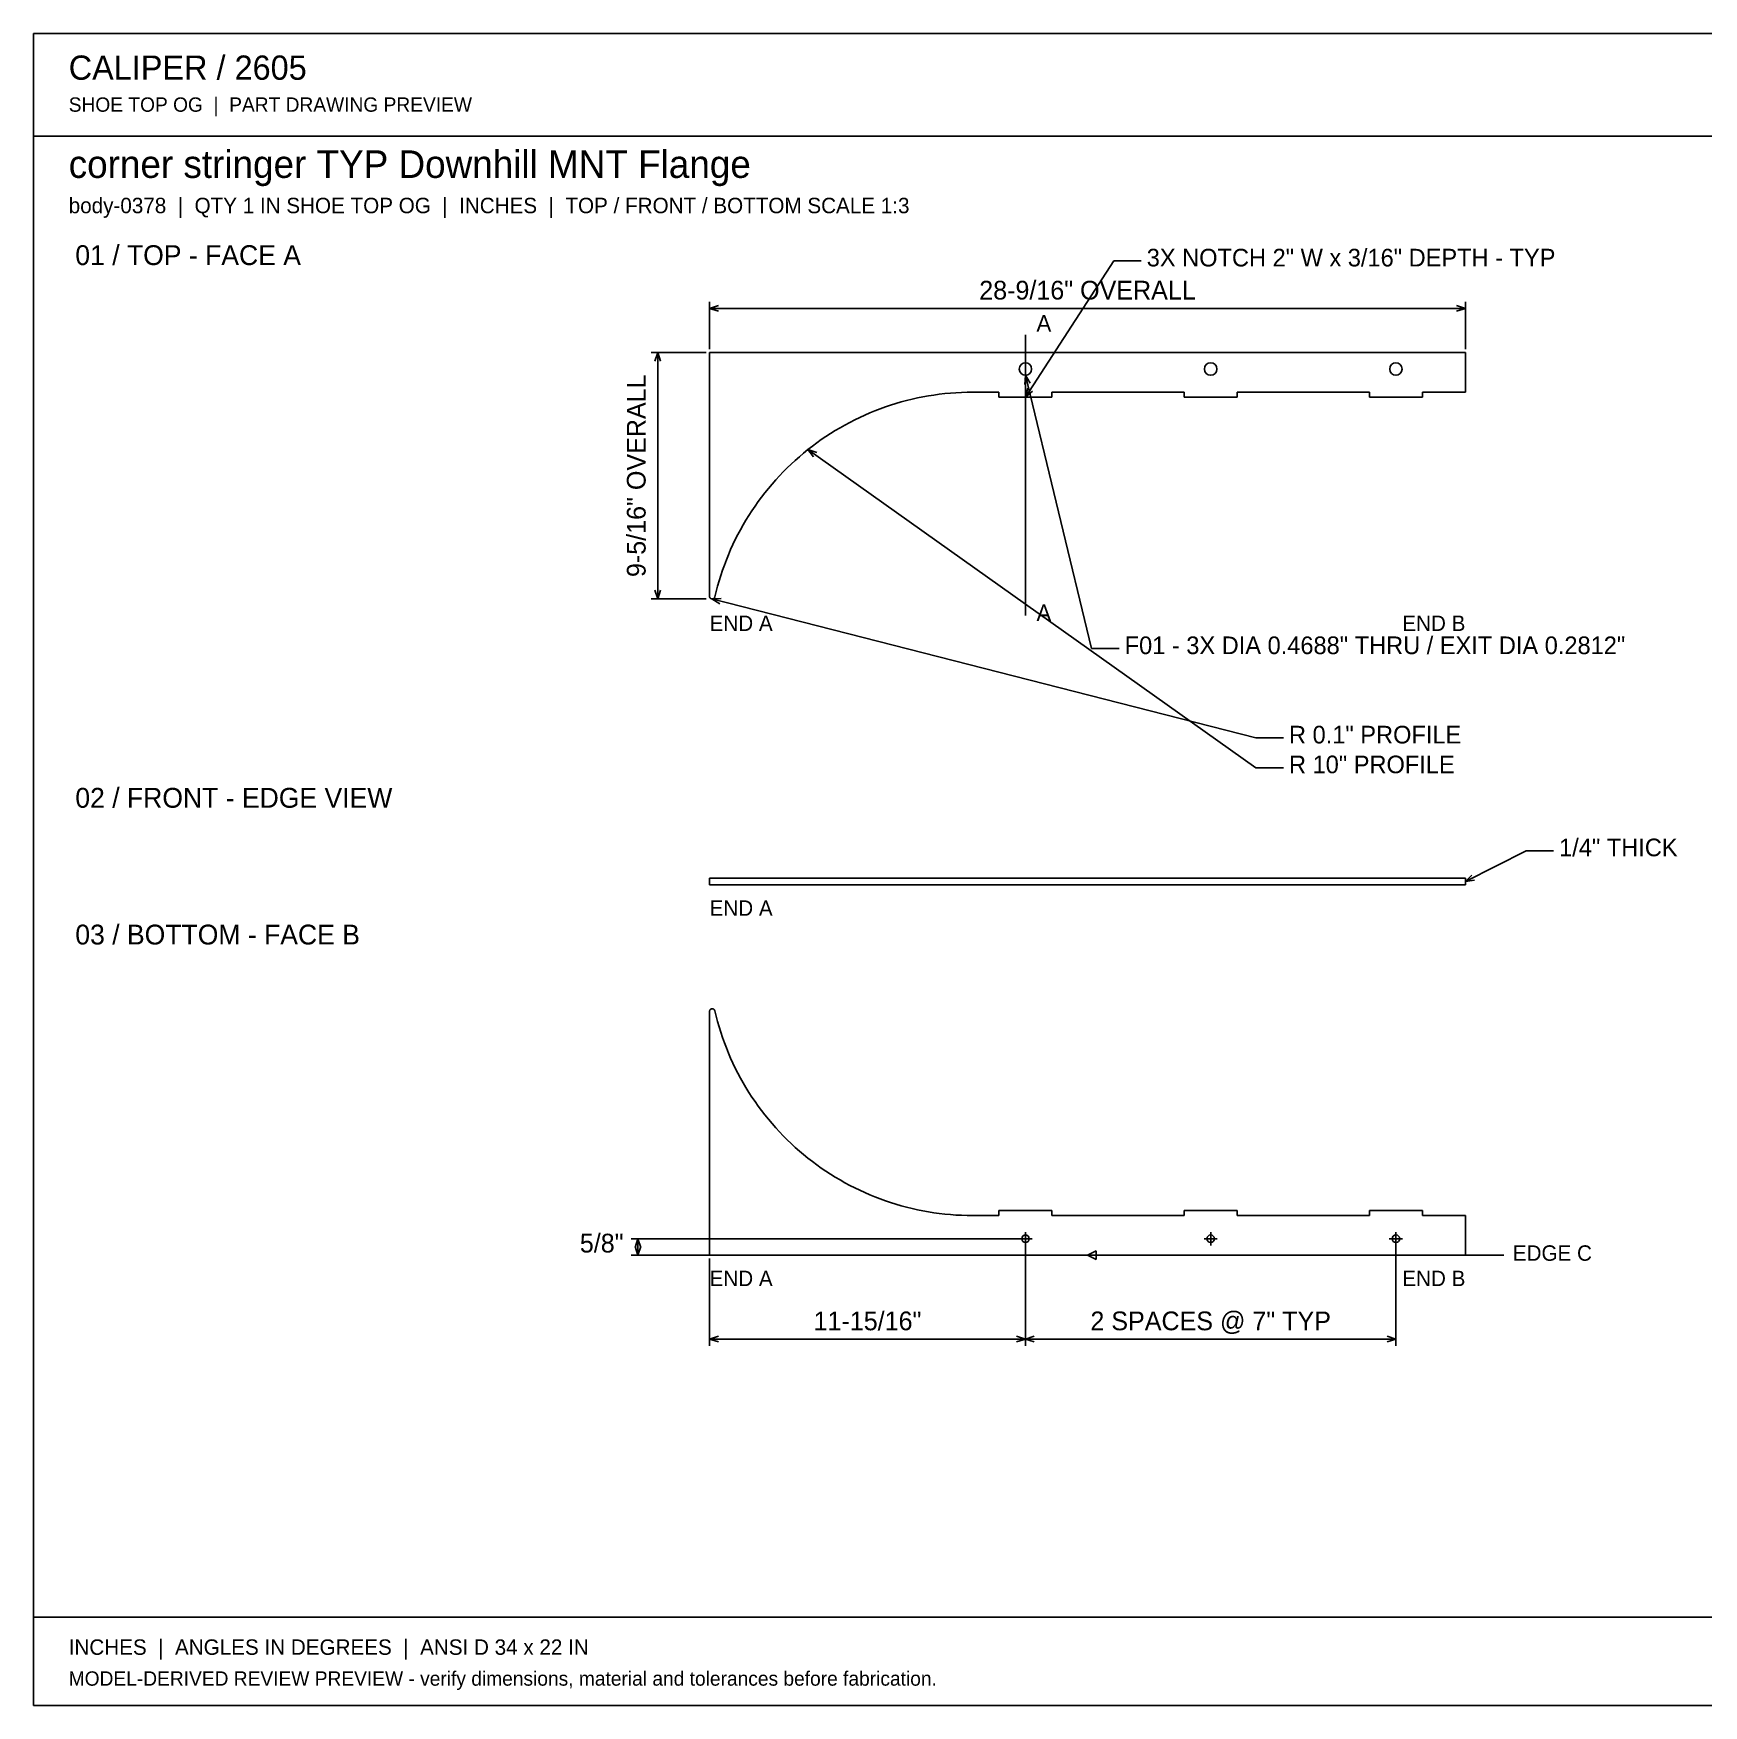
# Model space of a CAD drawing. Header units: inches. Extents: x 1.4 to 100.6, y 1.4 to 64.6.
# Drawn here: x 1.4 to 64.5, y 1.4 to 64.6 of the extents above; entities that cross this region are included whole.
import ezdxf
from ezdxf.enums import TextEntityAlignment as Align

# ---------------------------------------------------------------- set-up
doc = ezdxf.new("R2010")
doc.units = ezdxf.units.IN
doc.header["$MEASUREMENT"] = 0

msp = doc.modelspace()

# ---------------------------------------------------------------- linework, layer by layer
at = {"layer": 'ANNOTATION'}
for p, q in [((38.906, 50.844), (42.24, 55.989)), ((42.24, 55.989), (43.281, 55.989)), ((26.969, 52.656), (26.969, 54.448)), ((55.531, 52.656), (55.531, 54.448)), ((26.969, 54.198), (27.302, 54.302)), ((26.969, 54.198), (55.531, 54.198)), ((27.302, 54.094), (26.969, 54.198)), ((55.198, 54.302), (55.531, 54.198)), ((55.531, 54.198), (55.198, 54.094)), ((38.906, 53.198), (38.906, 42.594)), ((26.844, 52.531), (24.76, 52.531)), ((24.906, 52.198), (25.01, 52.531)), ((25.01, 52.531), (25.01, 43.219)), ((25.01, 52.531), (25.115, 52.198)), ((38.883, 51.323), (38.906, 51.672)), ((38.906, 51.672), (41.406, 41.344)), ((38.906, 51.672), (39.086, 51.372)), ((38.906, 50.844), (39, 51.18)), ((39.175, 51.067), (38.906, 50.844)), ((30.687, 48.862), (47.615, 36.844)), ((30.899, 48.584), (30.687, 48.862)), ((30.687, 48.862), (31.019, 48.754)), ((26.844, 43.219), (24.76, 43.219)), ((25.01, 43.219), (24.906, 43.552)), ((25.115, 43.552), (25.01, 43.219)), ((27.057, 43.22), (27.406, 43.238)), ((27.057, 43.22), (47.615, 37.969)), ((27.355, 43.036), (27.057, 43.22)), ((41.406, 41.344), (42.448, 41.344)), ((47.615, 37.969), (48.656, 37.969)), ((47.615, 36.844), (48.656, 36.844)), ((55.531, 32.542), (57.823, 33.708)), ((57.823, 33.708), (58.865, 33.708)), ((55.531, 32.542), (55.781, 32.786)), ((55.876, 32.6), (55.531, 32.542)), ((38.781, 19.052), (24.01, 19.052)), ((24.156, 18.719), (24.26, 19.052)), ((24.26, 19.052), (24.26, 18.427)), ((24.26, 19.052), (24.365, 18.719)), ((38.656, 19.052), (39.156, 19.052)), ((38.906, 19.302), (38.906, 18.802)), ((45.656, 19.052), (46.156, 19.052)), ((45.906, 19.302), (45.906, 18.802)), ((52.656, 19.052), (53.156, 19.052)), ((52.906, 19.302), (52.906, 18.802)), ((41.125, 18.427), (24.01, 18.427)), ((24.26, 18.427), (24.156, 18.761)), ((24.365, 18.761), (24.26, 18.427)), ((38.906, 18.927), (38.906, 15.011)), ((38.906, 18.927), (38.906, 15.011)), ((41.25, 18.427), (41.583, 18.594)), ((41.25, 18.427), (56.99, 18.427)), ((41.583, 18.261), (41.25, 18.427)), ((41.583, 18.594), (41.583, 18.261)), ((52.906, 18.927), (52.906, 15.011)), ((26.969, 18.302), (26.969, 15.011)), ((26.969, 15.261), (27.302, 15.365)), ((26.969, 15.261), (38.906, 15.261)), ((27.302, 15.156), (26.969, 15.261)), ((38.573, 15.365), (38.906, 15.261)), ((38.906, 15.261), (38.573, 15.156)), ((38.906, 15.261), (39.24, 15.365)), ((38.906, 15.261), (52.906, 15.261)), ((39.24, 15.156), (38.906, 15.261)), ((52.573, 15.365), (52.906, 15.261)), ((52.906, 15.261), (52.573, 15.156))]:
    msp.add_line(p, q, dxfattribs=at)
at = {"layer": 'OUTLINE'}
for p, q in [((1.417, 64.583), (100.583, 64.583)), ((1.417, 1.417), (1.417, 64.583)), ((1.417, 60.708), (100.583, 60.708)), ((26.969, 52.531), (26.969, 43.319)), ((55.531, 52.531), (26.969, 52.531)), ((55.531, 51.031), (55.531, 52.531)), ((33.613, 50.473), (33.812, 50.54)), ((33.812, 50.54), (34.012, 50.603)), ((34.012, 50.603), (34.213, 50.662)), ((34.213, 50.662), (34.416, 50.716)), ((34.416, 50.716), (34.62, 50.766)), ((34.62, 50.766), (34.824, 50.812)), ((34.824, 50.812), (35.03, 50.854)), ((35.03, 50.854), (35.236, 50.891)), ((35.236, 50.891), (35.443, 50.924)), ((35.443, 50.924), (35.651, 50.952)), ((35.651, 50.952), (35.859, 50.976)), ((35.859, 50.976), (36.068, 50.996)), ((36.068, 50.996), (36.277, 51.011)), ((36.277, 51.011), (36.487, 51.022)), ((36.487, 51.022), (36.697, 51.029)), ((36.697, 51.029), (36.906, 51.031)), ((36.906, 51.031), (37.906, 51.031)), ((37.906, 51.031), (37.906, 50.844)), ((37.906, 50.844), (39.906, 50.844)), ((39.906, 50.844), (39.906, 51.031)), ((39.906, 51.031), (44.906, 51.031)), ((44.906, 51.031), (44.906, 50.844)), ((44.906, 50.844), (46.906, 50.844)), ((46.906, 50.844), (46.906, 51.031)), ((46.906, 51.031), (51.906, 51.031)), ((51.906, 51.031), (51.906, 50.844)), ((51.906, 50.844), (53.906, 50.844)), ((53.906, 50.844), (53.906, 51.031)), ((53.906, 51.031), (55.531, 51.031)), ((32.267, 49.89), (32.454, 49.985)), ((32.454, 49.985), (32.643, 50.077)), ((32.643, 50.077), (32.833, 50.164)), ((32.833, 50.164), (33.026, 50.248)), ((33.026, 50.248), (33.22, 50.327)), ((33.22, 50.327), (33.416, 50.402)), ((33.416, 50.402), (33.613, 50.473)), ((31.192, 49.238), (31.365, 49.356)), ((31.365, 49.356), (31.541, 49.47)), ((31.541, 49.47), (31.719, 49.581)), ((31.719, 49.581), (31.9, 49.688)), ((31.9, 49.688), (32.082, 49.791)), ((32.082, 49.791), (32.267, 49.89)), ((30.364, 48.595), (30.524, 48.73)), ((30.524, 48.73), (30.687, 48.862)), ((30.687, 48.862), (30.853, 48.991)), ((30.853, 48.991), (31.021, 49.116)), ((31.021, 49.116), (31.192, 49.238)), ((29.609, 47.868), (29.754, 48.02)), ((29.754, 48.02), (29.902, 48.168)), ((29.902, 48.168), (30.053, 48.314)), ((30.053, 48.314), (30.207, 48.456)), ((30.207, 48.456), (30.364, 48.595)), ((29.061, 47.233), (29.193, 47.396)), ((29.193, 47.396), (29.328, 47.556)), ((29.328, 47.556), (29.467, 47.714)), ((29.467, 47.714), (29.609, 47.868)), ((28.687, 46.727), (28.808, 46.898)), ((28.808, 46.898), (28.933, 47.067)), ((28.933, 47.067), (29.061, 47.233)), ((28.239, 46.018), (28.345, 46.199)), ((28.345, 46.199), (28.455, 46.377)), ((28.455, 46.377), (28.569, 46.553)), ((28.569, 46.553), (28.687, 46.727)), ((27.942, 45.463), (28.037, 45.65)), ((28.037, 45.65), (28.136, 45.835)), ((28.136, 45.835), (28.239, 46.018)), ((27.602, 44.697), (27.681, 44.891)), ((27.681, 44.891), (27.764, 45.084)), ((27.764, 45.084), (27.851, 45.274)), ((27.851, 45.274), (27.942, 45.463)), ((27.39, 44.104), (27.457, 44.303)), ((27.457, 44.303), (27.527, 44.501)), ((27.527, 44.501), (27.602, 44.697)), ((27.216, 43.5), (27.27, 43.703)), ((27.27, 43.703), (27.328, 43.904)), ((27.328, 43.904), (27.39, 44.104)), ((26.969, 43.319), (26.969, 43.314)), ((26.969, 43.314), (26.969, 43.31)), ((26.969, 43.31), (26.97, 43.305)), ((26.97, 43.305), (26.97, 43.301)), ((26.97, 43.301), (26.971, 43.296)), ((26.971, 43.296), (26.972, 43.292)), ((26.972, 43.292), (26.974, 43.288)), ((26.974, 43.288), (26.975, 43.283)), ((26.975, 43.283), (26.977, 43.279)), ((26.977, 43.279), (26.979, 43.275)), ((26.979, 43.275), (26.981, 43.271)), ((26.981, 43.271), (26.983, 43.267)), ((26.983, 43.267), (26.986, 43.263)), ((26.986, 43.263), (26.988, 43.259)), ((26.988, 43.259), (26.991, 43.256)), ((26.991, 43.256), (26.994, 43.252)), ((26.994, 43.252), (26.997, 43.249)), ((26.997, 43.249), (27, 43.246)), ((27, 43.246), (27.004, 43.243)), ((27.004, 43.243), (27.007, 43.24)), ((27.007, 43.24), (27.011, 43.237)), ((27.011, 43.237), (27.015, 43.235)), ((27.015, 43.235), (27.019, 43.232)), ((27.019, 43.232), (27.023, 43.23)), ((27.023, 43.23), (27.027, 43.228)), ((27.027, 43.228), (27.031, 43.226)), ((27.031, 43.226), (27.035, 43.225)), ((27.035, 43.225), (27.04, 43.223)), ((27.04, 43.223), (27.044, 43.222)), ((27.044, 43.222), (27.048, 43.221)), ((27.048, 43.221), (27.053, 43.22)), ((27.053, 43.22), (27.057, 43.22)), ((27.057, 43.22), (27.062, 43.219)), ((27.062, 43.219), (27.066, 43.219)), ((27.066, 43.219), (27.071, 43.219)), ((27.071, 43.219), (27.076, 43.219)), ((27.076, 43.219), (27.08, 43.219)), ((27.08, 43.219), (27.085, 43.22)), ((27.085, 43.22), (27.089, 43.221)), ((27.089, 43.221), (27.093, 43.222)), ((27.093, 43.222), (27.098, 43.223)), ((27.098, 43.223), (27.102, 43.225)), ((27.102, 43.225), (27.106, 43.226)), ((27.106, 43.226), (27.111, 43.228)), ((27.111, 43.228), (27.115, 43.23)), ((27.115, 43.23), (27.119, 43.232)), ((27.119, 43.232), (27.123, 43.235)), ((27.123, 43.235), (27.126, 43.237)), ((27.126, 43.237), (27.13, 43.24)), ((27.13, 43.24), (27.134, 43.243)), ((27.134, 43.243), (27.137, 43.246)), ((27.137, 43.246), (27.14, 43.249)), ((27.14, 43.249), (27.143, 43.252)), ((27.143, 43.252), (27.146, 43.256)), ((27.146, 43.256), (27.149, 43.259)), ((27.149, 43.259), (27.152, 43.263)), ((27.152, 43.263), (27.154, 43.267)), ((27.154, 43.267), (27.156, 43.271)), ((27.156, 43.271), (27.159, 43.275)), ((27.159, 43.275), (27.16, 43.279)), ((27.16, 43.279), (27.162, 43.283)), ((27.162, 43.283), (27.164, 43.287)), ((27.164, 43.287), (27.165, 43.292)), ((27.165, 43.292), (27.166, 43.296)), ((27.166, 43.296), (27.216, 43.5)), ((26.969, 32.667), (55.531, 32.667)), ((26.969, 32.417), (26.969, 32.667)), ((55.531, 32.417), (26.969, 32.417)), ((55.531, 32.667), (55.531, 32.417)), ((26.97, 27.653), (26.969, 27.649)), ((26.969, 27.649), (26.969, 27.644)), ((26.969, 27.644), (26.969, 27.639)), ((26.969, 27.639), (26.969, 18.427)), ((26.971, 27.662), (26.97, 27.658)), ((26.97, 27.658), (26.97, 27.653)), ((26.972, 27.666), (26.971, 27.662)), ((26.974, 27.671), (26.972, 27.666)), ((26.975, 27.675), (26.974, 27.671)), ((26.977, 27.679), (26.975, 27.675)), ((26.979, 27.683), (26.977, 27.679)), ((26.981, 27.687), (26.979, 27.683)), ((26.983, 27.691), (26.981, 27.687)), ((26.986, 27.695), (26.983, 27.691)), ((26.988, 27.699), (26.986, 27.695)), ((26.991, 27.703), (26.988, 27.699)), ((26.994, 27.706), (26.991, 27.703)), ((26.997, 27.709), (26.994, 27.706)), ((27, 27.713), (26.997, 27.709)), ((27.004, 27.716), (27, 27.713)), ((27.007, 27.718), (27.004, 27.716)), ((27.011, 27.721), (27.007, 27.718)), ((27.015, 27.724), (27.011, 27.721)), ((27.019, 27.726), (27.015, 27.724)), ((27.023, 27.728), (27.019, 27.726)), ((27.027, 27.73), (27.023, 27.728)), ((27.031, 27.732), (27.027, 27.73)), ((27.035, 27.734), (27.031, 27.732)), ((27.04, 27.735), (27.035, 27.734)), ((27.044, 27.736), (27.04, 27.735)), ((27.048, 27.737), (27.044, 27.736)), ((27.053, 27.738), (27.048, 27.737)), ((27.057, 27.739), (27.053, 27.738)), ((27.062, 27.739), (27.057, 27.739)), ((27.066, 27.739), (27.062, 27.739)), ((27.071, 27.739), (27.066, 27.739)), ((27.076, 27.739), (27.071, 27.739)), ((27.08, 27.739), (27.076, 27.739)), ((27.085, 27.738), (27.08, 27.739)), ((27.089, 27.737), (27.085, 27.738)), ((27.093, 27.736), (27.089, 27.737)), ((27.098, 27.735), (27.093, 27.736)), ((27.102, 27.734), (27.098, 27.735)), ((27.106, 27.732), (27.102, 27.734)), ((27.111, 27.73), (27.106, 27.732)), ((27.115, 27.728), (27.111, 27.73)), ((27.119, 27.726), (27.115, 27.728)), ((27.123, 27.724), (27.119, 27.726)), ((27.126, 27.721), (27.123, 27.724)), ((27.13, 27.719), (27.126, 27.721)), ((27.134, 27.716), (27.13, 27.719)), ((27.137, 27.713), (27.134, 27.716)), ((27.14, 27.709), (27.137, 27.713)), ((27.143, 27.706), (27.14, 27.709)), ((27.146, 27.703), (27.143, 27.706)), ((27.149, 27.699), (27.146, 27.703)), ((27.152, 27.695), (27.149, 27.699)), ((27.154, 27.692), (27.152, 27.695)), ((27.156, 27.688), (27.154, 27.692)), ((27.159, 27.684), (27.156, 27.688)), ((27.16, 27.679), (27.159, 27.684)), ((27.162, 27.675), (27.16, 27.679)), ((27.164, 27.671), (27.162, 27.675)), ((27.165, 27.667), (27.164, 27.671)), ((27.166, 27.662), (27.165, 27.667)), ((27.216, 27.458), (27.166, 27.662)), ((27.27, 27.256), (27.216, 27.458)), ((27.328, 27.054), (27.27, 27.256)), ((27.39, 26.854), (27.328, 27.054)), ((27.457, 26.655), (27.39, 26.854)), ((27.527, 26.458), (27.457, 26.655)), ((27.602, 26.262), (27.527, 26.458)), ((27.681, 26.067), (27.602, 26.262)), ((27.764, 25.875), (27.681, 26.067)), ((27.851, 25.684), (27.764, 25.875)), ((27.942, 25.495), (27.851, 25.684)), ((28.037, 25.308), (27.942, 25.495)), ((28.136, 25.123), (28.037, 25.308)), ((28.239, 24.94), (28.136, 25.123)), ((28.345, 24.759), (28.239, 24.94)), ((28.455, 24.581), (28.345, 24.759)), ((28.569, 24.405), (28.455, 24.581)), ((28.687, 24.231), (28.569, 24.405)), ((28.808, 24.06), (28.687, 24.231)), ((28.933, 23.892), (28.808, 24.06)), ((29.061, 23.726), (28.933, 23.892)), ((29.193, 23.563), (29.061, 23.726)), ((29.328, 23.402), (29.193, 23.563)), ((29.467, 23.245), (29.328, 23.402)), ((29.609, 23.09), (29.467, 23.245)), ((29.754, 22.939), (29.609, 23.09)), ((29.902, 22.79), (29.754, 22.939)), ((30.053, 22.645), (29.902, 22.79)), ((30.207, 22.503), (30.053, 22.645)), ((30.364, 22.364), (30.207, 22.503)), ((30.524, 22.228), (30.364, 22.364)), ((30.687, 22.096), (30.524, 22.228)), ((30.853, 21.967), (30.687, 22.096)), ((31.021, 21.842), (30.853, 21.967)), ((31.192, 21.721), (31.021, 21.842)), ((31.365, 21.603), (31.192, 21.721)), ((31.541, 21.488), (31.365, 21.603)), ((31.719, 21.378), (31.541, 21.488)), ((31.9, 21.271), (31.719, 21.378)), ((32.082, 21.168), (31.9, 21.271)), ((32.267, 21.068), (32.082, 21.168)), ((32.454, 20.973), (32.267, 21.068)), ((32.643, 20.882), (32.454, 20.973)), ((32.833, 20.794), (32.643, 20.882)), ((33.026, 20.711), (32.833, 20.794)), ((33.22, 20.631), (33.026, 20.711)), ((33.416, 20.556), (33.22, 20.631)), ((33.613, 20.485), (33.416, 20.556)), ((33.812, 20.418), (33.613, 20.485)), ((34.012, 20.355), (33.812, 20.418)), ((34.213, 20.297), (34.012, 20.355)), ((34.416, 20.242), (34.213, 20.297)), ((34.62, 20.192), (34.416, 20.242)), ((34.824, 20.146), (34.62, 20.192)), ((35.03, 20.105), (34.824, 20.146)), ((35.236, 20.068), (35.03, 20.105)), ((35.443, 20.035), (35.236, 20.068)), ((35.651, 20.006), (35.443, 20.035)), ((35.859, 19.982), (35.651, 20.006)), ((36.068, 19.962), (35.859, 19.982)), ((36.277, 19.947), (36.068, 19.962)), ((36.487, 19.936), (36.277, 19.947)), ((36.697, 19.929), (36.487, 19.936)), ((36.906, 19.927), (36.697, 19.929)), ((37.906, 19.927), (36.906, 19.927)), ((39.906, 20.115), (37.906, 20.115)), ((37.906, 20.115), (37.906, 19.927)), ((39.906, 19.927), (39.906, 20.115)), ((44.906, 19.927), (39.906, 19.927)), ((46.906, 20.115), (44.906, 20.115)), ((44.906, 20.115), (44.906, 19.927)), ((46.906, 19.927), (46.906, 20.115)), ((51.906, 19.927), (46.906, 19.927)), ((53.906, 20.115), (51.906, 20.115)), ((51.906, 20.115), (51.906, 19.927)), ((53.906, 19.927), (53.906, 20.115)), ((55.531, 19.927), (53.906, 19.927)), ((55.531, 18.427), (55.531, 19.927)), ((26.969, 18.427), (55.531, 18.427)), ((1.417, 4.75), (100.583, 4.75)), ((100.583, 1.417), (1.417, 1.417))]:
    msp.add_line(p, q, dxfattribs=at)
for centre, radius in [((38.906, 51.906), 0.234), ((45.906, 51.906), 0.234), ((52.906, 51.906), 0.234), ((38.906, 19.052), 0.141), ((45.906, 19.052), 0.141), ((52.906, 19.052), 0.141)]:
    msp.add_circle(centre, radius, dxfattribs=at)

# ---------------------------------------------------------------- texts
at = {"layer": 'ANNOTATION'}
for s, height, p in [('CALIPER / 2605', 0.91667, (2.75, 62.833)), ('SHOE TOP OG  |  PART DRAWING PREVIEW', 0.54167, (2.75, 61.625)), ('corner stringer TYP Downhill MNT Flange', 1.04167, (2.75, 59.125)), ('body-0378  |  QTY 1 IN SHOE TOP OG  |  INCHES  |  TOP / FRONT / BOTTOM SCALE 1:3', 0.58333, (2.75, 57.792)), ('01 / TOP - FACE A', 0.75, (3, 55.833)), ('3X NOTCH 2" W x 3/16" DEPTH - TYP', 0.66667, (43.49, 55.781)), ('A', 0.625, (39.323, 53.323)), ('A', 0.625, (39.323, 42.386)), ('END A', 0.5833, (26.969, 42.011)), ('F01 - 3X DIA 0.4688" THRU / EXIT DIA 0.2812"', 0.66667, (42.656, 41.136)), ('R 0.1" PROFILE', 0.66667, (48.865, 37.761)), ('R 10" PROFILE', 0.66667, (48.865, 36.636)), ('02 / FRONT - EDGE VIEW', 0.75, (3, 35.333)), ('1/4" THICK', 0.6667, (59.073, 33.5)), ('END A', 0.5833, (26.969, 31.25)), ('03 / BOTTOM - FACE B', 0.75, (3, 30.167)), ('EDGE C', 0.5833, (57.323, 18.219)), ('END A', 0.5833, (26.969, 17.261)), ('INCHES  |  ANGLES IN DEGREES  |  ANSI D 34 x 22 IN', 0.58333, (2.75, 3.333)), ('MODEL-DERIVED REVIEW PREVIEW - verify dimensions, material and tolerances before fabrication.', 0.54167, (2.75, 2.167))]:
    msp.add_text(s, height=height, dxfattribs=at).set_placement(p)
for s, height, p in [('28-9/16" OVERALL', 0.70833, (41.25, 54.531)), ('11-15/16"', 0.7083, (32.937, 15.594)), ('2 SPACES @ 7" TYP', 0.70833, (45.906, 15.594))]:
    msp.add_text(s, height=height, dxfattribs=at).set_placement(p, align=Align.CENTER)
msp.add_text('9-5/16" OVERALL', height=0.70833, rotation=90, dxfattribs=at).set_placement((24.552, 47.875), align=Align.CENTER)
for s, height, p in [('END B', 0.5833, (55.531, 42.011)), ('5/8"', 0.7083, (23.719, 18.531)), ('END B', 0.5833, (55.531, 17.261))]:
    msp.add_text(s, height=height, dxfattribs=at).set_placement(p, align=Align.RIGHT)

doc.saveas('drawing.dxf')
